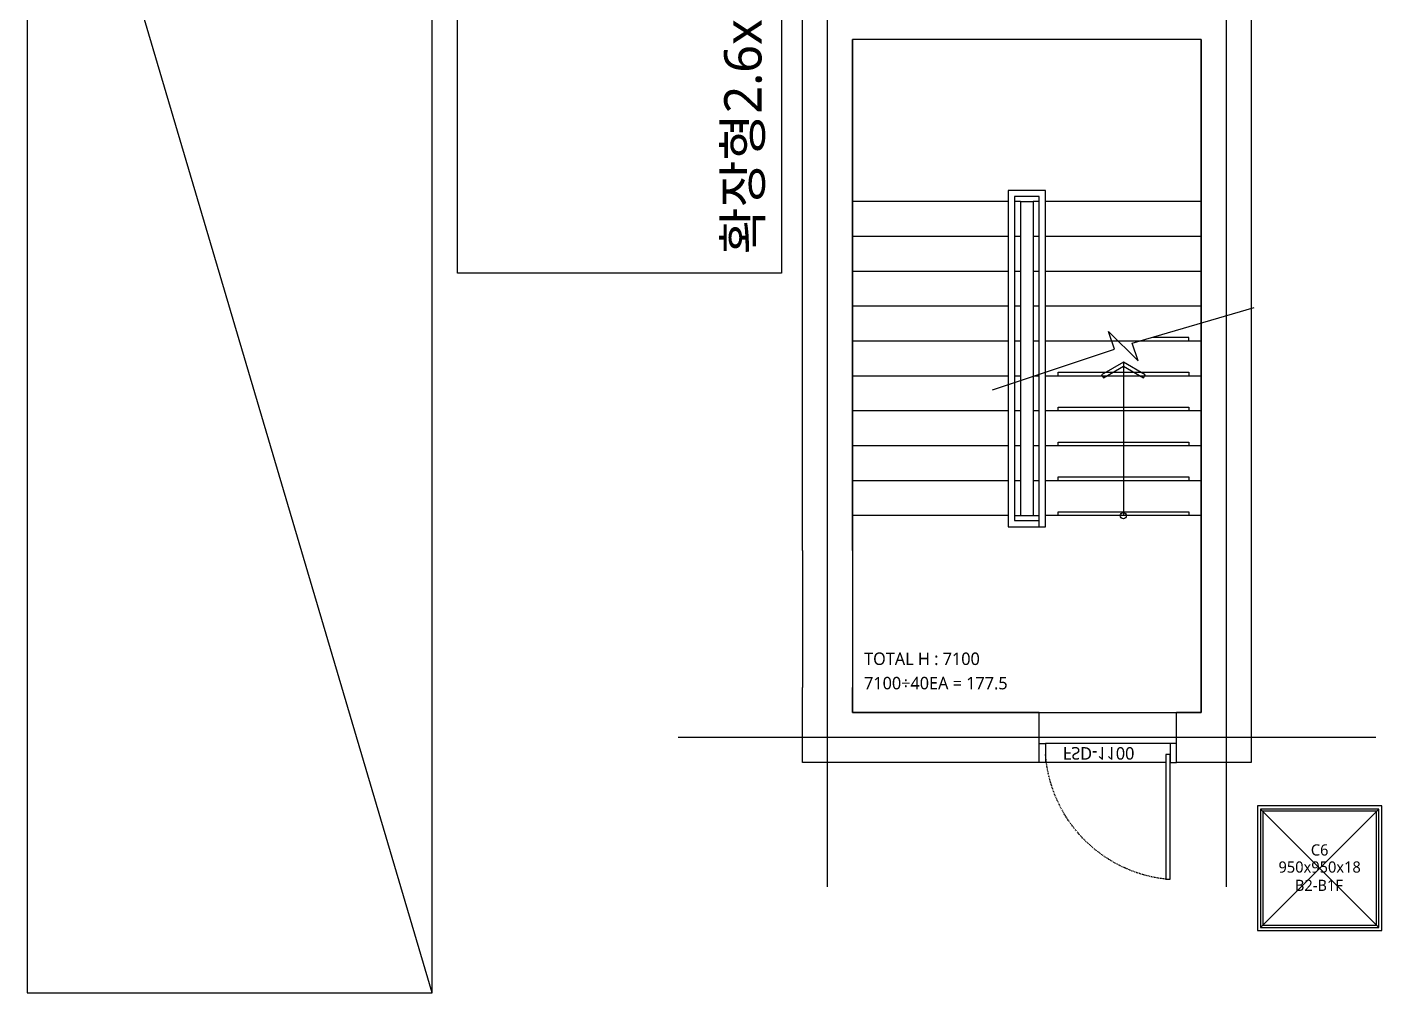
# Model space of a CAD drawing. Header units: millimetres. Extents: x -26983 to 60590, y 825 to 42375.
# Drawn here: x 56965.3 to 57178.1, y 17469.4 to 17621.1 of the extents above; entities that cross this region are included whole.
import ezdxf
from ezdxf.enums import TextEntityAlignment as Align

# ---------------------------------------------------------------- set-up
doc = ezdxf.new("R2010")
doc.units = ezdxf.units.MM
doc.header["$LTSCALE"] = 100
doc.header["$MEASUREMENT"] = 0
doc.linetypes.add('HID', pattern=[2.5, 1.5, -1])
doc.layers.get('0').update_dxf_attribs({"linetype": 'CONTINUOUS'})
doc.layers.get('Defpoints').update_dxf_attribs({"color": 171, "linetype": 'CONTINUOUS'})
doc.layers.add('#프레임 라인', color=189, linetype='CONTINUOUS', plot=False)
for name, color, linetype in [('DOOR', 4, 'CONTINUOUS'), ('DOOR ELE', 253, 'CONTINUOUS'), ('DOOR(OPEN ELE)', 5, 'CONTINUOUS'), ('ELE9', 9, 'CONTINUOUS'), ('주차-화물', 251, 'CONTINUOUS'), ('주차-확장', 251, 'CONTINUOUS')]:
    doc.layers.add(name, color=color, linetype=linetype)
doc.styles.add('TE', font='malgun_0.ttf')
doc.styles.add('나눔바른고딕', font='NanumBarunGothic.ttf')

# ---------------------------------------------------------------- blocks, each defined once
blk = doc.blocks.new('C6-B2-B1F')
at = {"layer": '#프레임 라인', "ltscale": 0.1}
blk.add_lwpolyline([(-500, -500), (500, -500), (500, 500), (-500, 500)], close=True, dxfattribs=at)
for points in [[(-475, -475), (475, -475), (475, 475), (-475, 475)], [(-457, -457), (457, -457), (457, 457), (-457, 457)]]:
    blk.add_lwpolyline(points, close=True)
at = {"layer": 'Defpoints', "ltscale": 10000}
for p, q in [((-475, -475), (475, 475)), ((475, -475), (-475, 475))]:
    blk.add_line(p, q, dxfattribs=at)
at = {"layer": 'Defpoints', "style": 'TE'}
for s, p in [('C6', (0, 102)), ('950x950x18', (0, -35)), ('B2-B1F', (-6, -182))]:
    blk.add_text(s, height=90, dxfattribs=at).set_placement(p, align=Align.CENTER)
blk = doc.blocks.new('A$C9dd89177')
at = {"layer": '주차-화물', "ltscale": 0.1}
blk.add_lwpolyline([(0, 0), (11000, 0), (11000, 3250), (0, 3250), (0, 0), (11000, 3250)], dxfattribs=at)
at = {"layer": '주차-화물', "style": '나눔바른고딕'}
blk.add_text('화물용', height=450, dxfattribs=at).set_placement((9831, 561), align=Align.MIDDLE_CENTER)
blk = doc.blocks.new('A$C48EA7C17')
at = {"layer": 'DOOR'}
for points in [[(965, 1088), (1000, 1088), (1000, 88), (965, 88)], [(-50, 0), (0, 0), (0, 150), (-50, 150)], [(1050, 0), (1000, 0), (1000, 150), (1050, 150)]]:
    blk.add_lwpolyline(points, close=True, dxfattribs=at)
at = {"layer": 'DOOR ELE', "ltscale": 0.1}
for points in [[(965, 150), (0, 150)], [(1000, 0), (0, 0)]]:
    blk.add_lwpolyline(points, dxfattribs=at)
at = {"layer": 'DOOR(OPEN ELE)', "linetype": 'HID', "ltscale": 0.05}
blk.add_arc((1084, 7), 1087, 96.2785, 175.7623, dxfattribs=at)
at = {"layer": 'Defpoints', "style": '나눔바른고딕'}
blk.add_text('FSD-1100', height=100, dxfattribs=at).set_placement((139, 28))
blk = doc.blocks.new('A$C6A0504F7')
at = {"layer": '주차-확장'}
blk.add_lwpolyline([(5200, 0), (0, 0), (0, 2600), (5200, 2600)], close=True, dxfattribs=at)
at = {"layer": '주차-확장', "ltscale": 10}
for points in [[(1196, 2400), (1046, 2400), (1046, 1750), (1196, 1750)], [(1196, 200), (1046, 200), (1046, 850), (1196, 850)]]:
    blk.add_lwpolyline(points, close=True, dxfattribs=at)
at = {"layer": '주차-확장', "style": '나눔바른고딕'}
blk.add_text('확장형2.6x5.2', height=300, rotation=180, dxfattribs=at).set_placement((5049, 2290), align=Align.MIDDLE_LEFT)
blk = doc.blocks.new('B2FF')
at = {"layer": 'ELE9', "color": 253, "ltscale": 0.1}
for p, q in [((37203974.7, 554746.3), (37203974.7, 562946.3)), ((37207174.7, 562946.3), (37207174.7, 554746.3)), ((37206974.7, 561546.3), (37204174.7, 561546.3)), ((37205424.7, 560246.3), (37204174.7, 560246.3)), ((37205524.7, 560246.3), (37205474.7, 560246.3)), ((37205524.7, 560246.3), (37205524.7, 557726.3)), ((37205624.7, 560246.3), (37205624.7, 558844.7)), ((37205674.7, 560246.3), (37205624.7, 560246.3)), ((37206974.7, 560246.3), (37205724.7, 560246.3)), ((37205424.7, 559966.3), (37204174.7, 559966.3)), ((37205524.7, 559966.3), (37205474.7, 559966.3)), ((37205674.7, 559966.3), (37205624.7, 559966.3)), ((37206974.7, 559966.3), (37205724.7, 559966.3)), ((37205424.7, 559686.3), (37204174.7, 559686.3)), ((37205524.7, 559686.3), (37205474.7, 559686.3)), ((37205674.7, 559686.3), (37205624.7, 559686.3)), ((37206974.7, 559686.3), (37205724.7, 559686.3)), ((37205424.7, 559406.3), (37204174.7, 559406.3)), ((37205524.7, 559406.3), (37205474.7, 559406.3)), ((37205674.7, 559406.3), (37205624.7, 559406.3)), ((37206974.7, 559406.3), (37205724.7, 559406.3)), ((37205424.7, 559126.3), (37204174.7, 559126.3)), ((37205524.7, 559126.3), (37205474.7, 559126.3)), ((37205674.7, 559126.3), (37205624.7, 559126.3)), ((37206479.4, 559126.3), (37205724.7, 559126.3)), ((37206974.7, 559126.3), (37206479.4, 559126.3)), ((37205424.7, 558846.3), (37204174.7, 558846.3)), ((37205524.7, 558846.3), (37205474.7, 558846.3)), ((37205674.7, 558846.3), (37205624.7, 558846.3)), ((37205624.7, 558844.7), (37205624.7, 557726.3)), ((37206974.7, 558846.3), (37205724.7, 558846.3)), ((37205424.7, 558566.3), (37204174.7, 558566.3)), ((37205524.7, 558566.3), (37205474.7, 558566.3)), ((37205674.7, 558566.3), (37205624.7, 558566.3)), ((37206974.7, 558566.3), (37205724.7, 558566.3)), ((37205424.7, 558286.3), (37204174.7, 558286.3)), ((37205524.7, 558286.3), (37205474.7, 558286.3)), ((37205674.7, 558286.3), (37205624.7, 558286.3)), ((37206974.7, 558286.3), (37205724.7, 558286.3)), ((37205424.7, 558006.3), (37204174.7, 558006.3)), ((37205524.7, 558006.3), (37205474.7, 558006.3)), ((37205674.7, 558006.3), (37205624.7, 558006.3)), ((37206974.7, 558006.3), (37205724.7, 558006.3)), ((37205424.7, 557726.3), (37204174.7, 557726.3)), ((37206974.7, 557726.3), (37205724.7, 557726.3)), ((37208374.7, 555946.3), (37202774.7, 555946.3))]:
    blk.add_line(p, q, dxfattribs=at)
for points in [[(37203774.7, 557446.3), (37203774.7, 561946.3)], [(37207374.7, 561946.3), (37207374.7, 557446.3)], [(37204174.7, 557446.3), (37204174.7, 561546.3)], [(37206974.7, 561546.3), (37206974.7, 557446.3)], [(37205724.7, 558877.9), (37205724.7, 560336.3), (37205424.7, 560336.3), (37205424.7, 557636.3), (37205674.7, 557636.3)], [(37205674.7, 558861.3), (37205674.7, 560286.3), (37205474.7, 560286.3), (37205474.7, 557686.3), (37205674.7, 557686.3)], [(37205524.7, 560246.3), (37205624.7, 560246.3)], [(37205299.7, 558736.7), (37206278.5, 559062), (37206231.2, 559204.3), (37206468.2, 558966.9), (37206420.9, 559109.2), (37207399.7, 559395.2)], [(37206874.7, 559126.3), (37206874.7, 559156.3), (37206582.1, 559156.3)], [(37205674.7, 557636.3), (37205724.7, 557636.3), (37205724.7, 558877.9)], [(37205824.7, 558846.3), (37205824.7, 558876.3), (37206874.7, 558876.3), (37206874.7, 558846.3)], [(37206349.7, 558957.4), (37206349.7, 557726.3)], [(37205674.7, 557636.3), (37205674.7, 558861.3)], [(37205824.7, 558566.3), (37205824.7, 558596.3), (37206874.7, 558596.3), (37206874.7, 558566.3)], [(37205824.7, 558286.3), (37205824.7, 558316.3), (37206874.7, 558316.3), (37206874.7, 558286.3)], [(37205824.7, 558006.3), (37205824.7, 558036.3), (37206874.7, 558036.3), (37206874.7, 558006.3)], [(37205474.7, 557726.3), (37205624.7, 557726.3)], [(37205624.7, 557726.3), (37205674.7, 557726.3)], [(37205824.7, 557726.3), (37205824.7, 557756.3), (37206874.7, 557756.3), (37206874.7, 557726.3)], [(37203774.7, 557446.3), (37203774.7, 556346.3)], [(37204174.7, 557446.3), (37204174.7, 556346.3)], [(37206974.7, 557446.3), (37206974.7, 556346.3)], [(37207374.7, 557446.3), (37207374.7, 556346.3)], [(37205674.7, 555746.3), (37203774.7, 555746.3), (37203774.7, 556346.3)], [(37205674.7, 556146.3), (37204174.7, 556146.3), (37204174.7, 556346.3)], [(37206974.7, 556346.3), (37206974.7, 556146.3), (37206774.7, 556146.3)], [(37207374.7, 556346.3), (37207374.7, 555746.3), (37206774.7, 555746.3)], [(37205674.7, 555746.3), (37205674.7, 556146.3)], [(37206774.7, 555746.3), (37206774.7, 556146.3)]]:
    blk.add_lwpolyline(points, dxfattribs=at)
for points in [[(37206974.7, 556146.3), (37206974.7, 561546.3), (37204174.7, 561546.3), (37204174.7, 556146.3)], [(37206174.5, 558856.3), (37206188.8, 558831.5), (37206349.7, 558924.4), (37206510.6, 558831.5), (37206524.9, 558856.3), (37206349.7, 558957.4)]]:
    blk.add_lwpolyline(points, close=True, dxfattribs=at)
blk.add_lwpolyline([(37206374.7, 557726.3, -1), (37206324.7, 557726.3, -1)], format="xyb", close=True, dxfattribs=at)
for name, p, rotation in [('A$C9dd89177', (37200799.7, 553896.3), 90.00000000000001), ('A$C6A0504F7', (37201004.7, 564871.3), 269.9999999999999)]:
    blk.add_blockref(name, p, dxfattribs=dict(at, rotation=rotation))
at = {"layer": 'ELE9', "color": 253, "ltscale": 0.1, "xscale": -1, "rotation": 180}
blk.add_blockref('A$C48EA7C17', (37205724.7, 555896.3), dxfattribs=at)
at = {"layer": 'ELE9', "color": 253, "ltscale": 0.1}
blk.add_blockref('C6-B2-B1F', (37207924.7, 554896.3), dxfattribs=at)
at = {"layer": 'ELE9', "color": 253, "ltscale": 0.1, "style": '나눔바른고딕'}
for s, p in [('TOTAL H : 7100', (37204268, 556527.5)), ('7100÷40EA = 177.5', (37204268, 556332.1))]:
    blk.add_text(s, height=100, dxfattribs=at).set_placement(p)

msp = doc.modelspace()

# ---------------------------------------------------------------- block references
at = {"xscale": 0.01956471256889679, "yscale": 0.01956471256889679, "zscale": 0.01956471256889679}
msp.add_blockref('B2FF', (-670794.07, 6632.61), dxfattribs=at)

doc.saveas('drawing.dxf')
